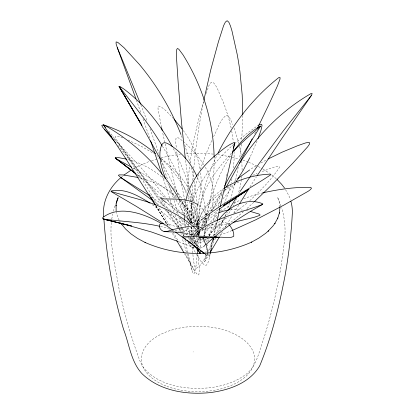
<?xml version="1.0" encoding="UTF-8"?>
<svg xmlns="http://www.w3.org/2000/svg" width="414" height="414" viewBox="0 0 414 414"><rect width="100%" height="100%" fill="white"/><g stroke="black" fill="none" stroke-linecap="round" stroke-linejoin="round"><path stroke-width="0.31" stroke-dasharray="2.07 1.55" d="M242.785 115.522L241.766 139.72M242.118 170.32L241.843 160.917M198.477 230.676L198.399 235.737M198.482 230.039L198.482 227.514M184.349 214.566L184.566 208.873L185.736 201.002M197.788 225.806L197.592 217.573L196.334 208.951A70.897 64.905 35.7 0 0 195.227 204.444M191.687 203.103L191.542 224.088M205.51 226.52L205.546 218.085M198.316 238.267L197.871 247.148M191.729 201.918L192.557 184.054M187.444 190.688L188.308 177.948L189.715 165.362M205.473 227.664L204.806 236.052M206.674 224.429L206.317 217.215M197.602 229.377L197.778 226.396M192.795 180.447L193.493 171.386M111.278 222.515C109.586 244.462 115.206 266.192 118.828 287.694C123.388 309.532 129.37 331.065 136.708 352.133C138.969 357.887 140.413 364.222 144.584 368.998C160.73 386.433 186.792 389.916 209.365 387.794C221.464 386.35 233.62 382.903 243.737 375.907C256.385 368.144 258.714 352.361 263.423 339.599C274.063 306.112 281.463 271.548 284.868 236.565C285.541 226.841 284.434 216.998 281.572 207.683M193.762 168.348C195.817 145.697 199.196 123.175 203.709 100.881M197.312 254.139C196.433 260.722 196.505 267.672 193.938 273.871L193.059 273.261L192.153 270.74L182.15 238.143M241.367 144.129L239.727 157.889M233.558 167.913L234.122 158.655L234.06 151.131M241.574 178.237L241.776 176.431M192.044 203.45L191.03 213.696L190.885 223.327M196.888 235.395L197.219 232.984M190.042 162.919C192.934 142.142 197.701 121.654 203.678 101.559M241.445 179.443L240.467 185.358L238.381 193.39M111.759 219.146L112.67 213.945M192.438 200.795L195.206 187.004L198.943 173.595M197.478 224.833C200.226 210.798 211.156 200.133 222.302 192.044M205.582 254.098L204.718 261.632L209.665 253.311M205.686 253.487L206.431 249.316M238.231 167.163L235.68 179.976M196.779 236.001L194.953 244.244M196.402 254.274C198.839 258.072 200.95 262.31 204.599 265.105L206.239 265.338C209.06 262.414 209.148 258 210.089 254.248M231.969 178.801L231.617 180.592A103.691 94.195 -66.9 0 1 231.095 182.962M211.461 247.282L211.911 244.99M198.151 236.777L197.587 240.767L197.814 242.226L198.57 242.827L201.188 242.237L204.485 240.56M213.681 236.068L216.465 222.266M207.103 245.807L207.342 244.643M209.515 257.197L210.167 254.082M211.606 247.236L212.387 243.499M213.96 236.016L217.019 221.625M207.947 241.745L208.713 238.283M226.292 176.235L226.717 174.372M205.618 217.723L203.698 226.147M234.836 183.593L230.862 198.482M209.256 235.99L212.387 224.103M206.265 215.032L207.347 210.783M204.495 235.985C205.189 233.631 205.215 230.717 203.341 228.875M198.275 236.146L199.605 231.266M113.353 211.28L115.744 203.579M198.083 203.574L200.386 192.821A77.77 77.351 -5.3 0 0 200.469 171.701M192.184 203.207C190.921 209.494 187.821 216.688 190.243 222.877L191.423 223.058L192.991 222.634L198.673 219.549L206.286 214.338L213.702 208.185A77.77 38.336 -58.3 0 0 220.434 201.587M208.19 207.652C213.282 189.389 220.258 171.463 230.676 155.545M206.374 227.079L205.427 229.082L204.433 229.356L202.953 228.89M205.97 215.368C211.735 196.51 214.499 176.747 214.121 157.03M211.068 211.016L212.237 206.793A53.256 50.606 -14.1 0 0 213.458 193.928C213.091 183.919 209.567 174.242 204.392 165.745M213.386 220.76L217.014 209.789M197.757 204.64L194.269 214.193L189.866 222.634M205.235 217.676L202.048 226.841M229.615 202.586L227.322 209.551M206.172 93.429L208.868 85.75L210.348 83.152L211.963 82.065L213.738 82.986L215.606 85.419L217.505 88.855L224.279 104.613L228.223 116.396L231.172 128.102M218.509 209.608L196.655 225.366C201.142 210.705 210.25 197.354 223.172 188.893M200.298 169.388L205.991 153.91L212.222 139.425M192.872 201.013C200.474 178.367 216.532 159.695 234.101 144.015M207.574 253.363L204.718 261.632M201.225 226.448L204.568 218.561M224.864 216.434L226.323 212.434M218.183 206.55L220.465 200.681M236.617 198.389L235.023 202.198A70.897 60.496 -44.7 0 1 233.217 205.913M224.657 217.003L218.432 232.104M257.042 141.117L250.387 156.554M210.136 213.634L207.6 219.327L204.024 225.418M208.573 250.682L210.809 245.114M207.973 254.232L207.616 255.148L206.721 255.169L205.142 253.999M206.363 242.076L208.014 238.309M224.026 192.303L225.19 189.715M216.403 156.445C210.535 168.902 205.908 181.943 202.7 195.336C200.599 206.146 197.478 217.293 198.554 228.326L199.398 228.378L200.593 227.317M201.577 230.66L202.223 230.546L202.881 229.128M213.489 136.687C217.614 129.841 219.674 119.703 226.468 115.19C230.189 116.753 231.095 121.312 232.756 124.598M215.528 234.702L224.093 218.219M202.223 230.546L203.072 228.807M204.485 225.915L209.857 214.928M211.833 210.876L223.027 189.048M215.642 238.097L208.791 251.391M255.645 131.937L254.294 134.638M209.225 235.716L213.334 228.036L217.754 221.299M220.362 211.238L221.769 208.532M200.36 230.914L198.968 233.47L197.732 234.619L196.748 233.91M206.395 214.944L212.605 204.873L221.914 193.322M225.18 216.268L227.441 212.299M208.201 252.426C204.568 257.813 202.327 265.126 196.35 268.319L194.953 266.947C192.707 259.935 193.012 252.431 192.313 245.166M224.631 189.866L225.226 188.851M204.914 244.964L203.321 246.987C199.512 248.276 195.625 244.793 193.555 241.828M208.185 225.485C206.477 228.802 203.766 232.254 204.061 236.135M219.555 236.668L222.856 231.126M224.833 227.793L232.156 215.72M221.982 194.373L211.699 211.068M217.303 216.548L214.659 220.709M233.832 213.008L238.873 204.863M249.952 186.942L256.494 176.685M194.135 246.454L193.276 247.8L192.396 248.002L191.496 247.329L188.096 242.418M238.831 193.55L239.861 191.93M203.6 226.251C206.938 220.76 211.771 216.139 217.583 213.339M209.127 235.913C213.096 230.086 220.703 217.992 228.859 224.31M209.386 214.638L201.313 226.406M196.655 225.366L197.871 223.374L200.231 220.978M235.276 183.045L227.762 193.188A77.77 38.336 -58.3 0 1 222.623 199.217M212.548 223.777L203.057 235.545M210.467 222.121L217.526 214.317M225.123 218.463L217.774 226.763L207.248 235.851M200.811 229.842L198.306 232.508L197.074 233.227M231.514 153.139C213.629 172.71 194.435 198.223 199.915 226.38M224.543 190.528L228.419 186.719M200.433 238.355L195.522 242.511L193.566 243.194L192.153 242.511L191.164 240.788L190.259 237.243M253.906 202.192L246.946 208.552M249.735 200.712C260.541 190.595 271.129 179.883 279.383 167.572L279.346 166.49C272.986 166.314 267.087 170.076 261.074 171.888M203.321 246.987L205.215 245.305M243.556 211.564L237.786 216.558A103.691 18.226 -46.1 0 1 219.679 230.862L211.694 236.301M234.51 143.658L246.91 133.437L257.932 125.478M121.773 176.866L122.699 176.069M246.915 203.212L233.91 213.35M234.215 181.513L235.97 180.059M189.239 223.508L188.111 224.424L187.175 224.222L185.922 222.08M220.879 211.445L230.039 205.23M204.19 237.895L203.191 238.624L201.706 237.859M204.118 238.122C201.53 239.872 198.87 241.854 195.687 242.247L194.295 241.688M224.683 190.373L230.836 186.44L239.934 181.368M193.079 351.988L193.343 351.817M251.21 168.896L255.924 165.931M208.904 238.029L204.92 240.322M133.701 168.622L139.616 165.533L148.812 161.626M260.794 163.028L266.104 160.073M203.936 239.608L206.897 238.531M233.832 203.16L240.596 199.983M183.733 236.694L184.634 236.472M252.7 175.334L257.11 173.482M231.995 230.536L228.238 232.006A70.897 11.333 -29.3 0 1 218.825 235.188L217.728 235.494M243.572 198.761L252.53 195.62L262.89 192.805M151.534 160.684L158.79 158.417M205.582 239.266L209.593 238.076M208.289 226.054L214.405 224.01L219.57 221.769A53.256 21.145 -40.9 0 0 228.45 216.915M161.113 157.827L169.378 155.959L180.421 154.282M230.075 223.13L201.773 229.863M230.365 209.831L236.187 209.598L242.381 210.033M186.057 153.749L203.155 153.382L214.488 154.174M202.073 239.659L193.012 238.619M217.588 154.562L230.945 156.875M191.542 238.417L185.363 237.388A70.897 2.251 4.4 0 1 184.773 237.248M246.164 210.597L248.928 211.135M165.745 223.71L168.86 224.409A53.256 6.997 27.3 0 1 176.83 226.929L177.865 227.307M182.957 232.854L192.686 234.779M160.492 226.453L168.617 228.409M232.114 157.165L239.033 158.992M193.514 234.919L189.302 233.838L193.628 234.966M194.114 235.074L195.915 235.535M139.27 177.766C153.366 181.254 166.946 187.682 177.637 197.633M127.864 159.462C141.857 163.054 154.732 170.408 165.45 180.028M175.194 230.365L179.148 231.757M242.946 160.202L248.012 161.998M122.896 137.919L117.09 136.185L115.454 136.423L115.428 137.852L118.585 143.058L164.239 207.404M248.607 162.231L257.725 166.252M178.822 241.776L194.978 248.043M181.663 228.751L193.98 233.931M127.952 139.994L142.121 146.747L153.692 153.516M196.086 234.873L197.152 235.354M183.599 233.599L186.75 235.157M258.274 166.526L262.497 168.793M133.111 168.006C148.579 176.716 163.659 186.341 176.918 198.208M263.009 169.088L269.405 173.197M163.514 224.698L164.482 225.278M189.964 237.062L191.972 238.474M151.684 196.929L171.867 211.254M156.777 155.55L157.786 156.238M152.264 204.661L156.694 207.838A103.691 27.717 50.2 0 1 175.443 223.524L179.531 227.374M172.871 230.236L174.429 231.333M197.778 225.604L185.255 216.651M180.204 212.998L181.016 213.588M154.08 201.551L160.239 206.1M136.387 174.092L139.477 176.431L136.444 174.123M167.37 203.528L168.363 204.283M193.669 246.371L194.513 247.013M161.212 158.686C172.488 167.044 182.543 177.368 189.26 189.783M182.279 140.594L178.139 137.748L176.7 137.515L175.94 138.462L175.779 142.711L176.323 148.072M271.951 175.07L276.754 179.174M164.777 209.608L185.12 226.049M199.129 205.567C202.27 207.937 204.651 211.29 205.779 215.057M137.474 175.07L159.095 192.562L165.243 198.078M187.097 227.7L196.484 235.566M180.685 218.318L188.898 225.765M183.205 141.407C191.18 148.347 198.477 156.192 204.055 165.207M167.137 199.776L194.906 225.444M160.829 158.345C168.633 165.61 175.536 173.839 181.296 182.817A103.691 87.815 67 0 1 186.75 192.251M196.785 227.219L199.129 229.439L198.565 228.29M179.081 200.195C186.781 207.523 194.026 215.782 198.063 225.749M180.349 228.161L187.847 235.618M194.042 240.239L196.459 242.997L198.394 246.899M113.705 138.778C132.527 157.894 150.629 177.782 166.94 199.103M190.44 227.317L195.077 232.482M188.266 236.052L192.07 240.022M173.647 118.704C168.907 114.336 164.896 108.121 158.65 106L158.039 107.102L158.039 109.218L161.419 126.839M193.773 241.828L200.205 248.855M117.84 145.474L129.292 159.23L159.499 197.364M108.691 131.14L110.165 132.951A280.801 26.201 63.4 0 1 114.854 138.98M198.642 232.285L201.111 235.519M197.814 233.361L199.527 235.54M167.67 200.05L178.284 214.757M114.854 138.98C130.545 160.047 144.238 182.522 157.636 205.09M118.585 143.058L145.091 179.174L165.517 208.014M161.776 200.438L168.607 209.66M170.884 212.729L181.068 226.649M183.314 130.545C191.863 142.395 198.171 156.088 200.309 170.62M196.676 234.552L197.385 235.556M181.435 227.172L187.376 235.54M187.749 236.063L193.317 243.913M183.661 200.878L191.496 213.66L197.255 225.413M167.815 211.347L179.091 228.036M190.59 223.11L182.326 210.483L176.007 199.874M166.428 210.607L178.838 228.766M179.205 229.299L184.929 237.729M179.852 217.071L185.544 225.904M179.422 228.538L181.699 232.011M184.53 253.761L194.332 270.254L196.438 273.463L198.032 275.041L198.943 274.415L199.305 268.779L197.83 253.937M182.941 233.931L185.317 237.631M285.531 189.612L288.708 195.304L290.385 199.564M119.734 221.324L120.624 222.727M188.059 241.988L190.559 246.061M162.407 146.199C171.913 161.812 180.318 178.134 187.04 195.139M155.643 205.727L167.328 224.864M202.71 237.993L203.212 238.826M186.781 227.933L191.594 236.301M156.068 205.934L168.022 225.868M155.974 205.856L167.499 225.154M169.476 228.461L170.133 229.563M172.441 233.424L176.033 239.468M159.4 208.092L170.273 226.944M195.289 232.394L193.416 228.388M194.332 270.254L184.696 252.768M171.82 229.666L172.752 231.317M173.062 231.866L178.744 241.999M175.153 198.342L166.645 181.187M161.067 160.378L181.109 199.957L193.364 225.433M180.716 245.559L182.988 249.663M179.671 200.076L185.881 212.579L190.202 223.374M195.258 252.328L191.666 245.316M173.3 148.548C179.826 160.963 185.13 174.004 189.286 187.392M189.803 190.838L191.868 195.108A70.897 64.905 35.7 0 1 194.378 201.665M119.144 220.181L117.343 216.067L116.334 211.916M194.321 241.502L196.526 246.082M195.594 230.065L196.153 231.224M197.266 233.543L198.099 235.276M181.824 200.718L193.597 225.661M195.693 230.106L196.236 231.26M196.51 231.835L198.249 235.519M199.615 238.417L199.771 238.749L199.657 237.227M197.416 177.513C202.555 189.441 204.904 202.415 205.453 215.342M190.616 242.977L187.966 235.975M140.915 104.835L147.322 121.53M187.899 197.359L188.737 199.569M196.107 225.79L192.505 217.376L187.92 209.598A53.256 40.401 47.8 0 0 179.676 199.605M181.373 135.621L182.232 137.929M234.101 127.993L239.002 143.617M149.977 128.645L158.81 153.299M136.403 100.116L140.869 112.856M191.656 223.839L188.323 213.707L184.887 200.759M189.555 201.773L193.907 214.876L197.074 226.655M142.985 118.932L149.971 138.969M184.732 144.9L190.223 163.251M196.293 226.339L196.852 227.985M161.005 159.685L167.83 180.338M162.304 175.557L174.159 212.325M174.951 214.778L178.755 227.074M191.465 227.027L193.535 233.796M183.257 214.054L183.744 215.596M281.08 206.125L277.54 197.142L279.336 202.451L279.952 207.807M198.782 227.69L199.3 229.547M183.091 213.536L179.153 200.417M169.445 185.436L173.751 199.439M178.941 227.69L181.208 235.069M174.082 200.552L178.217 214.778M189.985 189.659L193.162 201.168M187.578 234.805L185.555 226.665M178.9 217.221L184.204 237.051M177.668 195.165L169.911 165.093L162.428 131.683M194.373 236.901L196.402 245.678M184.954 240.001L192.153 270.74M193.731 203.512L198.099 225.614M198.156 232.482L198.886 235.701M184.768 200.252L180.385 178.232L176.664 151.25M191.284 167.453L193.659 178.367M197.333 227.716L197.809 229.827M239.639 146.365L241.134 154.51M195.677 230.562L195.946 231.788M198.306 232.14L199.025 235.623M198.337 225.526L196.076 215.948L193.907 208.951A103.691 87.815 67 0 0 191.34 202.13M231.716 130.876L233.336 141.609M194.218 181.425L197.292 203.662M192.122 235.509L191.025 226.204M198.798 227.964L199.01 229.185M189.943 235.561L188.722 227.467M194.673 225.154L191.175 203.02M185.436 226.085L184.706 220.885M190.989 201.747L189.519 191.501M198.197 226.22L198.725 229.879M199.217 230.412L199.895 235.364M188.981 187.604L185.498 160.12M198.984 231.768L199.455 235.478M188.303 223.896L188.644 226.877M197.354 204.288L198.472 226.882M200.185 237.859L200.842 248.897M188.003 220.874L187.185 201.861M192.075 240.741L192.277 244.539M192.008 239.478L191.594 226.67M178.134 211.492A77.77 1.527 34.9 0 1 170.552 205.918M173.435 187.956A77.77 45.452 61 0 1 182.103 198.658M188.375 195.496A103.691 87.815 67 0 1 190.637 200.459M230.665 184.732A103.691 94.195 -66.9 0 1 224.626 202.487M183.976 236.999A70.897 2.251 4.4 0 1 183.769 236.886M231.799 208.516A70.897 60.496 -44.7 0 1 227.648 215.068M206.721 255.169L205.189 254.02L206.721 255.169M166.894 386.319A56.604 32.68 0 0 0 254.465 360.868A56.604 32.68 0 0 0 172.503 329.808A56.604 32.68 0 0 0 166.894 386.319"/><path stroke-width="0.62" d="M242.785 114.88L242.2 94.915L239.939 71.606A280.801 233.574 82 0 0 237.139 54.115L231.964 30.895L230.427 25.828L228.813 22.19L227.131 20.7L225.397 22.056L223.632 25.554L218.421 41.778L210.69 70.085L203.838 100.255M200.795 250.527L200.5 253.223L199.998 253.327L194.43 245.481M279.973 207.228L279.388 213.163L279.517 212.599L277.644 218.457L277.877 217.945L274.736 223.638L275.056 223.198L273.017 225.956L268.065 231.229L268.432 230.903L265.519 233.408L258.91 238.076L251.334 242.231L251.665 242.061C218.375 257.11 178.367 257.166 144.967 242.407L145.293 242.573L137.639 238.469L130.938 233.843L125.675 229.108L121.198 223.695L121.514 224.129M224.528 186.186L229.025 177.601L244.41 151.803L260.608 126.016C249.844 131.957 241.114 141.055 233.889 150.887M160.197 150.158C158.867 159.861 162.06 169.481 165.496 178.418M220.212 206.607L234.634 143.653L234.754 142.789L234.417 142.369C226.831 145.371 220.615 151.276 214.266 156.311A280.801 139.037 7.6 0 0 206.7 163.53C196.831 173.823 188.934 186.398 185.845 200.438M210.322 253.068L210.778 250.744M213.024 239.38L213.241 238.273M210.296 253.461L211.471 247.857M213.039 240.384L213.562 237.895M217.153 220.998L219.813 208.48M233.268 148.176L233.527 147.26M233.656 146.835L234.634 143.653M257.958 138.747L260.986 130.296L262.041 125.437L261.57 124.272L260.111 124.391L258.476 125.209M116.484 201.628L118.145 197.659L116.458 202.979L116.546 202.405L116.003 205.944L116.091 205.365L116.127 210.731M211.057 244.539L214.312 237.253M257.208 175.619L281.743 138.674L311.281 95.598L312.197 93.662L311.224 93.455C282.012 110.145 257.694 134.995 239.602 163.251M249.859 157.651L243.479 169.869L235.913 182.119M257.529 128.123L268.288 105.746A215.435 31.816 -65.7 0 0 277.603 85.512L280.04 79.012L280.009 77.459L278.72 77.615C253.296 97.787 232.652 124.045 218.059 153.02M251.603 139.999L252.142 138.928M251.334 140.532L238.252 165.569L226.116 187.309M228.901 209.784L236.798 196.774M209.996 252.757L219.229 237.227C223.984 236.896 229.428 238.759 233.755 236.342C234.324 232.27 231.752 228.062 229.356 224.823M239.54 203.776L248.276 189.659M205.686 244.886C222.546 228.751 242.061 215.854 262.378 204.521L262.823 203.817C246.904 197.017 228.352 206.275 218.908 219.762M240.203 191.392L259.009 163.613L280.977 133.939A280.801 58.369 -47.7 0 1 291.265 120.769L311.281 95.598M232.301 152.305L240.586 143.994A215.435 95.474 -23.1 0 1 254.563 131.523L260.587 126.28M254.351 201.778L272.288 184.432L292.833 163.168L307.628 146.867L309.346 144.367L309.708 142.773L308.244 142.411L305.439 142.975L297.671 145.702L282.037 152.202L268.07 159.017M121.312 177.264C109.72 186.74 101.803 201.659 103.779 216.889M201.007 220.284L201.856 219.555M237.745 178.615L249.694 169.911M123.858 175.174L130.658 170.397M219.022 209.251L248.98 189.105L223.493 205.52L248.41 189.534M223.591 188.618C237.455 179.598 254.046 174.739 270.497 174.113L270.937 174.625C251.505 187.728 230.438 198.653 211.316 212.398A77.77 6.738 -29.4 0 0 201.856 219.555M262.378 204.521C240.275 212.931 215.513 217.298 196.614 232.409A103.691 23.22 -8.2 0 0 192.872 239.432L193.203 241.041M218.742 212.801L223.648 211.068L228.973 209.996M232.539 230.319L255.464 219.943L283.694 205.215L308.295 191.196L310.619 189.462L311.54 188.153L310.562 187.428C294.571 186.911 278.503 189.41 262.89 192.805M103.055 125.012L101.803 125.344L102.387 126.86L115.796 143.016M233.03 222.421L253.901 217.407L259.93 215.311L259.945 214.654L259.06 214.033L250.62 211.518M211.761 237.439L210.524 237.631L219.534 237.377L215.011 237.388M214.856 236.968L216.708 236.689M190.409 226.37C185.534 226.779 180.732 227.762 175.986 228.916C171.329 229.273 165.579 233.838 161.47 230.158C158.593 227.912 158.262 222.199 163.225 223.394M185.187 236.415L195.817 236.347L219.229 237.181M192.717 226.241L198.477 226.613L202.425 228.119M206.607 237.408L198.855 237.429L215.829 237.445M164.073 231.633L173.461 231.98L182.957 232.854M162.071 223.865A70.897 25.575 39.6 0 0 151.762 218.535C136.884 211.652 117.115 206.545 102.874 217.485L102.553 218.307L103.21 219.006C121.882 221.604 140.957 222.013 159.447 226.23M138.245 177.523L123.253 174.941L119.077 174.868L118.388 175.345L120.904 177.622L153.051 200.79M126.736 159.188L118.735 157.646L115.48 157.527L115.211 157.962L135.357 173.311M105.156 219.523L131.512 225.951L103.21 219.006L127.548 225.169L151.488 232L177.622 241.31M105.668 125.587C123.791 131.942 140.926 141.376 155.643 153.744M150.085 203.186C138.721 196.019 125.318 188.034 111.35 190.937L110.988 191.356C128.252 196.95 146.654 200.278 163.318 208.102C176.069 213.779 188.665 220.853 197.959 231.488M131.662 167.204L116.308 158.862M111.614 191.894L136.222 206.307L160.415 221.423L172.353 229.868M120.904 177.622L150.282 195.998M198.218 204.909C188.065 198.12 175.308 199.248 163.721 198.901C155.483 195.03 165.108 201.504 166.438 202.819M175.469 232.068L204.682 253.637M181.829 214.178L182.672 214.783M168.721 204.547L169.429 205.08M134.928 172.969L115.211 157.962L135.958 173.906M182.403 236.596L185.938 239.302M186.962 240.079L204.133 253.228M277.178 179.588L281.561 184.22L284.521 188.023M203.476 252.359L204.309 253.182M112.09 137.148L104.344 129.261M174.025 119.108L182.217 129.028M105.529 127.44L103.21 124.443C134.488 142.033 161.734 168.115 179.402 199.584M172.245 146.577C163.059 129.53 151.441 113.715 137.36 100.39A215.435 148.605 88.1 0 0 123.915 89.057L119.734 86.309L119.046 86.314C134.007 105.601 149.64 124.598 162.107 145.707M199.998 253.327L197.033 247.199M103.531 125.111L125.727 158.557L155.312 205.178M151.089 197.628L152.083 199.289M152.75 200.397L153.413 201.504M154.406 203.165L155.074 204.273M149.061 194.275L150.049 195.931M150.706 197.033L153.34 201.442M154.003 202.544L154.986 204.2M176.69 240.57L183.873 252.659M119.781 87.664L141.909 125.344L119.046 86.314L140.75 123.739L160.441 159.25M203.517 239.385L206.317 245.647L207.947 252.726M196.945 176.473C193.224 168.115 188.008 160.399 181.461 153.998C177.854 150.473 173.864 147.353 169.59 144.677C167.494 143.353 163.753 141.179 162.133 144.274A215.435 53.965 44.7 0 0 160.197 150.158M180.918 134.472C173.011 114.197 162.412 94.982 149.552 77.423A280.801 259.764 -67.9 0 0 139.249 64.299L124.153 47.838L117.747 42.321L116.111 41.933L116.091 43.879L117.271 47.574L140.682 104.235M117.271 47.574L135.963 98.905M150.608 140.796L161.91 174.33M290.861 201.251C292.201 205.758 292.6 210.529 292.222 215.213C291.14 235.442 288.537 255.557 285.08 275.507C279.171 306.225 271.719 336.965 259.676 365.898C249.57 383.147 228.73 390.319 209.898 392.627C186.31 394.972 159.804 390.914 142.157 373.842C130.86 361.846 129.359 344.194 123.579 329.44C112.991 293.386 106.362 256.162 103.888 218.67M161.543 127.45L162.174 130.477M197.116 249.476L197.742 253.296M185.358 158.95L181.446 121.83L178.186 82.888L176.436 56.578L176.602 49.825L177.363 48.49L178.796 49.188L182.936 54.71A215.435 210.493 32.4 0 1 193.695 74.106C206.312 99.867 213.583 128.319 214.121 157.03M184.639 220.31L184.365 215.14M179.676 212.615A77.77 1.527 34.9 0 1 178.641 211.864"/></g></svg>
